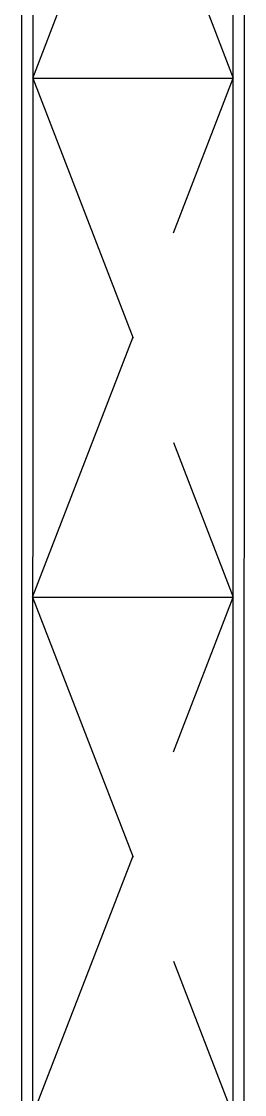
# Model space of a CAD drawing. Extents: x 68243 to 108563, y 14962 to 43474.
# Drawn here: x 89394 to 89794, y 32284 to 34207 of the extents above; entities that cross this region are included whole.
import ezdxf

# ---------------------------------------------------------------- set-up
doc = ezdxf.new("R2010")
doc.units = 0
doc.header["$LTSCALE"] = 1000
doc.header["$MEASUREMENT"] = 0
doc.linetypes.add('DASH', pattern=[0.35, 0.25, -0.1])
doc.layers.add('A-立面看线', color=7, linetype='Continuous')

# ---------------------------------------------------------------- blocks, each defined once
blk = doc.blocks.new('*U71')
at = {"color": 0}
for p, q in [((3760.062698381439, 0), (0, 0)), ((0, 0), (2.328306436538696e-10, -400)), ((3760.062698381672, -400), (3760.062698381439, 0)), ((2.328306436538696e-10, -400), (3760.062698381672, -400))]:
    blk.add_line(p, q, dxfattribs=at)
at = {"color": 0, "linetype": 'Continuous'}
for p, q in [((3740.062698381439, -19.99999999999977), (20, -20)), ((20, -20), (20.00000000023283, -380)), ((950.0156745953598, -20), (950.0156745955926, -380)), ((1880.03134919072, -20), (1880.031349190952, -380)), ((2810.047023786079, -20), (2810.047023786312, -380)), ((3740.062698381439, -20), (3740.062698381672, -380)), ((20.00000000023283, -380), (3740.062698381672, -380))]:
    blk.add_line(p, q, dxfattribs=at)
at = {"color": 0, "linetype": 'DASH', "ltscale": 2}
for p, q in [((950.0156745953598, -20), (20.00000000023283, -380)), ((20, -20), (950.0156745955926, -380)), ((950.0156745953598, -20), (1880.031349190952, -380)), ((1880.03134919072, -20), (950.0156745955926, -380)), ((2810.047023786079, -20), (1880.031349190952, -380)), ((1880.03134919072, -20), (2810.047023786312, -380)), ((2810.047023786079, -20), (3740.062698381672, -380)), ((3740.062698381439, -20), (2810.047023786312, -380))]:
    blk.add_line(p, q, dxfattribs=at)
at = {"color": 0, "linetype": 'DASH', "ltscale": 90}
blk.add_line((3740.062698381439, -20), (3740.062698381672, -380), dxfattribs=at)

msp = doc.modelspace()

# ---------------------------------------------------------------- block references
at = {"layer": 'A-立面看线', "rotation": 89.99102649880774}
msp.add_blockref('*U71', (89393.70152820693, 32225.21380195726), dxfattribs=at)

doc.saveas('drawing.dxf')
